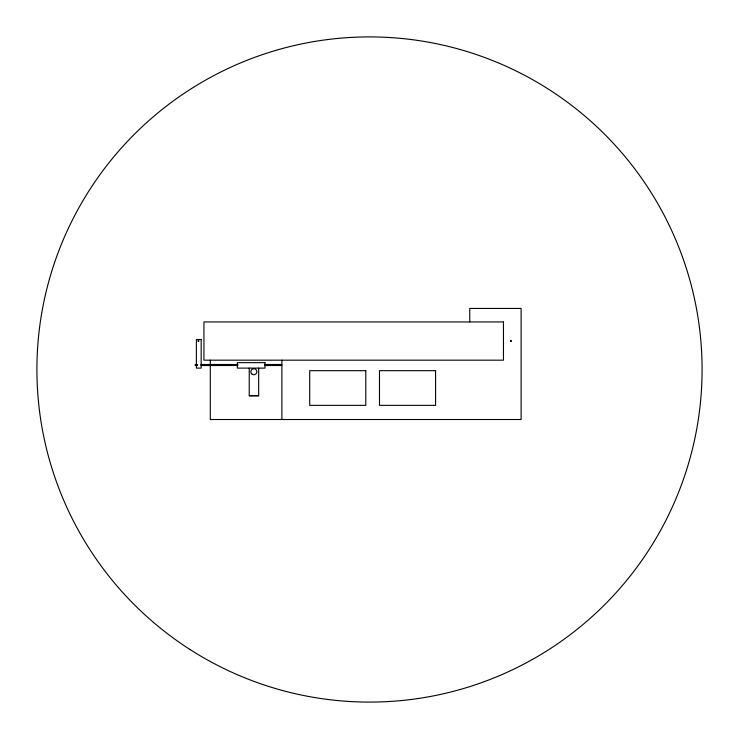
<?xml version="1.0" encoding="UTF-8"?>
<svg xmlns="http://www.w3.org/2000/svg" width="739" height="739" viewBox="0 0 739 739"><rect width="100%" height="100%" fill="white"/><g stroke="black" fill="none" stroke-linecap="round" stroke-linejoin="round"><path stroke-width="1.11" d="M258.678 368.114L258.678 395.734L249.237 395.734L249.237 368.114M249.237 395.734L258.678 395.734M197.516 364.493L195.207 364.493L195.207 365.408L197.516 365.509M200.98 364.493L237.921 364.493M264.479 364.493L281.799 364.493M200.98 365.509L237.921 365.509M264.479 365.509L281.799 365.509M469.755 321.945L469.755 308.44L521.115 308.44L521.115 419.512L210.31 419.512L210.31 360.179M281.882 360.179L281.882 419.512M198.061 341.03C199.41 342.665 198.911 339.284 198.07 341.002M510.575 341.03C511.887 342.665 511.517 339.266 510.575 341.002M503.462 321.945L203.936 321.945L203.936 360.179L503.462 360.179L503.462 321.945M201.165 339.497L196.389 339.497L196.389 368.114L201.165 368.114L201.165 339.497M264.987 362.637L237.339 362.637L237.339 368.114L264.987 368.114L264.987 362.637M365.796 370.682L309.696 370.682L309.696 405.351L365.796 405.351L365.796 370.682M435.576 370.682L379.486 370.682L379.486 405.351L435.576 405.351L435.576 370.682M190.043 649.526A332.596 332.596 0 0 0 701.736 384.899A332.596 332.596 0 0 0 216.721 74.076A332.596 332.596 0 0 0 190.043 649.526M252.175 374.248A3.03 3.03 0 0 0 256.876 371.911A3.03 3.03 0 0 0 252.498 369.001A3.03 3.03 0 0 0 252.175 374.248"/></g></svg>
